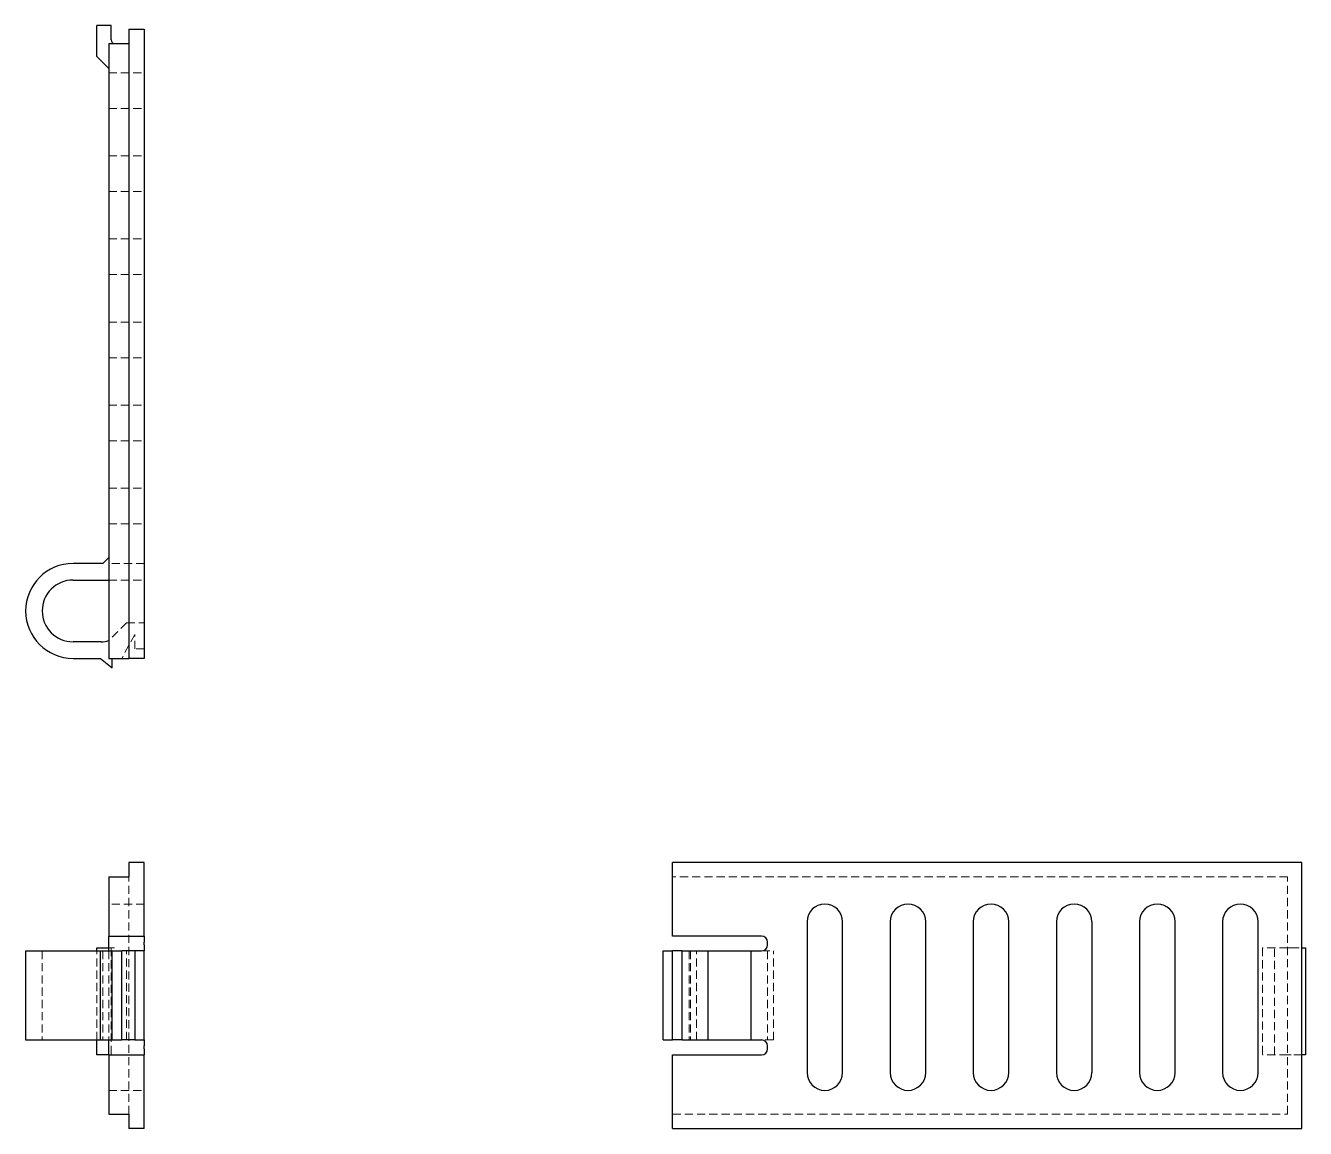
# Model space of a CAD drawing. Header units: millimetres. Extents: x 74 to 273, y 36 to 208.
import ezdxf

# ---------------------------------------------------------------- set-up
doc = ezdxf.new("R2010")
doc.units = ezdxf.units.MM
doc.linetypes.add('HIDDEN', pattern=[1.905, 1.27, -0.635])

msp = doc.modelspace()

# ---------------------------------------------------------------- linework, layer by layer
at = {"color": 7, "linetype": 'Continuous', "lineweight": 25}
for p, q in [((84.85, 203.17), (84.85, 208)), ((87.07, 208), (84.85, 208)), ((87.07, 205.78), (87.07, 208)), ((89.84, 207.45), (89.84, 109.48)), ((89.84, 207.45), (92.24, 207.45)), ((92.24, 207.45), (92.24, 109.48)), ((86.7, 205.23), (89.84, 205.23)), ((86.7, 205.23), (86.7, 109.48)), ((84.85, 203.17), (86.7, 201.32)), ((85.77, 124.27), (81.15, 124.27)), ((86.7, 125.19), (85.77, 124.27)), ((81.15, 121.68), (86.7, 121.68)), ((85.54, 112.07), (81.15, 112.07)), ((81.15, 109.48), (85.4, 109.48)), ((85.4, 109.48), (87.25, 108)), ((86.7, 109.48), (89.84, 109.48)), ((87.25, 108), (87.25, 109.48)), ((92.24, 109.48), (89.84, 109.48)), ((92.24, 77.7), (89.84, 77.7)), ((89.84, 77.7), (89.84, 75.48)), ((92.24, 66.24), (92.24, 77.7)), ((174.48, 66.24), (174.48, 77.7)), ((272.45, 77.7), (174.48, 77.7)), ((272.45, 36.3), (272.45, 77.7)), ((86.7, 75.48), (86.7, 66.24)), ((86.7, 75.48), (89.84, 75.48)), ((195.41, 68.46), (195.41, 44.99)), ((200.96, 44.99), (200.96, 68.46)), ((208.35, 68.46), (208.35, 44.99)), ((213.9, 44.99), (213.9, 68.46)), ((221.29, 68.46), (221.29, 44.99)), ((226.84, 44.99), (226.84, 68.46)), ((234.23, 68.46), (234.23, 44.99)), ((239.78, 44.99), (239.78, 68.46)), ((247.17, 68.46), (247.17, 44.99)), ((252.72, 44.99), (252.72, 68.46)), ((260.11, 68.46), (260.11, 44.99)), ((265.65, 44.99), (265.65, 68.46)), ((86.7, 66.24), (92.24, 66.24)), ((86.7, 65.32), (86.7, 66.24)), ((92.24, 66.24), (92.24, 65.32)), ((188.34, 66.24), (174.48, 66.24)), ((73.76, 63.93), (73.76, 50.07)), ((73.76, 63.93), (81.15, 63.93)), ((81.15, 63.93), (85.4, 63.93)), ((84.85, 63.93), (84.85, 64.39)), ((84.85, 64.39), (86.7, 64.39)), ((85.4, 50.07), (85.4, 63.93)), ((85.4, 63.93), (87.25, 63.93)), ((86.7, 64.86), (86.7, 65.32)), ((86.7, 63.93), (86.7, 64.86)), ((87.25, 50.07), (87.25, 63.93)), ((87.25, 63.93), (88.73, 63.93)), ((88.73, 50.07), (88.73, 63.93)), ((90.76, 63.93), (88.73, 63.93)), ((90.76, 63.93), (90.76, 50.07)), ((92.24, 63.93), (90.76, 63.93)), ((92.24, 64.86), (92.24, 65.32)), ((92.24, 64.86), (92.24, 63.93)), ((92.24, 50.07), (92.24, 63.93)), ((173, 50.07), (173, 63.93)), ((173, 63.93), (174.48, 63.93)), ((174.48, 50.07), (174.48, 63.93)), ((175.96, 63.93), (174.48, 63.93)), ((175.96, 50.07), (175.96, 63.93)), ((175.96, 63.93), (180.02, 63.93)), ((180.02, 50.07), (180.02, 63.93)), ((180.02, 63.93), (186.68, 63.93)), ((186.68, 63.93), (186.68, 50.07)), ((186.68, 63.93), (188.34, 63.93)), ((189.27, 64.86), (189.27, 65.32)), ((272.45, 64.39), (273, 64.39)), ((273, 64.39), (273, 47.76)), ((73.76, 50.07), (81.15, 50.07)), ((81.15, 50.07), (85.4, 50.07)), ((84.85, 47.76), (84.85, 50.07)), ((85.4, 50.07), (87.25, 50.07)), ((86.7, 49.14), (86.7, 50.07)), ((87.25, 50.07), (88.73, 50.07)), ((90.76, 50.07), (88.73, 50.07)), ((90.76, 50.07), (92.24, 50.07)), ((92.24, 50.07), (92.24, 49.14)), ((173, 50.07), (174.48, 50.07)), ((175.96, 50.07), (174.48, 50.07)), ((175.96, 50.07), (180.02, 50.07)), ((180.02, 50.07), (186.68, 50.07)), ((186.68, 50.07), (188.34, 50.07)), ((86.7, 48.68), (86.7, 49.14)), ((86.7, 47.76), (86.7, 48.68)), ((92.24, 48.68), (92.24, 49.14)), ((92.24, 48.68), (92.24, 47.76)), ((189.27, 48.68), (189.27, 49.14)), ((86.7, 47.76), (84.85, 47.76)), ((86.7, 47.76), (86.7, 38.52)), ((86.7, 47.76), (92.24, 47.76)), ((92.24, 36.3), (92.24, 47.76)), ((174.48, 36.3), (174.48, 47.76)), ((174.48, 47.76), (188.34, 47.76)), ((273, 47.76), (272.45, 47.76)), ((86.7, 38.52), (89.84, 38.52)), ((89.84, 38.52), (89.84, 36.3)), ((92.24, 36.3), (89.84, 36.3)), ((174.48, 36.3), (272.45, 36.3))]:
    msp.add_line(p, q, dxfattribs=at)
at = {"color": 7, "linetype": 'HIDDEN', "lineweight": 18}
for p, q in [((86.7, 200.65), (92.24, 200.65)), ((86.7, 195.11), (92.24, 195.11)), ((86.7, 187.72), (92.24, 187.72)), ((86.7, 182.17), (92.24, 182.17)), ((86.7, 174.78), (92.24, 174.78)), ((86.7, 169.23), (92.24, 169.23)), ((86.7, 161.84), (92.24, 161.84)), ((86.7, 156.29), (92.24, 156.29)), ((86.7, 148.9), (92.24, 148.9)), ((86.7, 143.35), (92.24, 143.35)), ((86.7, 135.96), (92.24, 135.96)), ((86.7, 130.41), (92.24, 130.41)), ((92.24, 124.27), (86.7, 124.27)), ((86.7, 121.68), (92.24, 121.68)), ((89.47, 115.02), (86.7, 112.25)), ((89.47, 115.02), (92.24, 115.02)), ((90.76, 113.18), (88.73, 109.48)), ((90.76, 110.96), (90.76, 113.18)), ((92.24, 110.96), (90.76, 110.96)), ((89.84, 38.52), (89.84, 75.48)), ((270.23, 75.48), (174.48, 75.48)), ((270.23, 38.52), (270.23, 75.48)), ((92.24, 71.23), (86.7, 71.23)), ((76.35, 63.93), (76.35, 50.07)), ((84.85, 50.07), (84.85, 63.93)), ((85.77, 63.93), (85.77, 50.07)), ((87.62, 64.39), (86.7, 64.39)), ((86.7, 63.93), (86.7, 50.07)), ((87.07, 64.39), (87.07, 47.76)), ((89.47, 50.07), (89.47, 63.93)), ((177.07, 63.93), (177.07, 50.07)), ((177.25, 63.93), (177.25, 50.07)), ((178.18, 50.07), (178.18, 63.93)), ((188.34, 63.93), (190.19, 63.93)), ((189.27, 63.93), (189.27, 50.07)), ((190.19, 50.07), (190.19, 63.93)), ((270.23, 64.39), (266.32, 64.39)), ((266.32, 64.39), (266.32, 47.76)), ((268.17, 47.76), (268.17, 64.39)), ((270.23, 64.39), (270.78, 64.39)), ((270.78, 64.39), (272.45, 64.39)), ((190.19, 50.07), (188.34, 50.07)), ((270.23, 47.76), (266.32, 47.76)), ((270.78, 47.76), (270.23, 47.76)), ((272.45, 47.76), (270.78, 47.76)), ((86.7, 42.21), (92.24, 42.21)), ((174.48, 38.52), (270.23, 38.52))]:
    msp.add_line(p, q, dxfattribs=at)
at = {"color": 7, "linetype": 'Continuous', "lineweight": 25}
for centre, radius, start, end in [((87.62, 205.78), 0.555, 180, 270), ((81.15, 116.87), 7.39, 90, 270), ((81.15, 116.87), 4.81, 90, 270), ((85.54, 115.76), 3.7, 270, 288.1949), ((198.19, 68.46), 2.77, 0, 180), ((211.13, 68.46), 2.77, 0, 180), ((224.06, 68.46), 2.77, 0, 180), ((237, 68.46), 2.77, 0, 180), ((249.94, 68.46), 2.77, 0, 180), ((262.88, 68.46), 2.77, 0, 180), ((188.34, 65.32), 0.924, 0, 90), ((188.34, 64.86), 0.924, 270, 0), ((188.34, 49.14), 0.924, 0, 90), ((188.34, 48.68), 0.924, 270, 0), ((198.19, 44.99), 2.77, 180, 0), ((211.13, 44.99), 2.77, 180, 0), ((224.06, 44.99), 2.77, 180, 0), ((237, 44.99), 2.77, 180, 0), ((249.94, 44.99), 2.77, 180, 0), ((262.88, 44.99), 2.77, 180, 0)]:
    msp.add_arc(centre, radius, start, end, dxfattribs=at)

doc.saveas('drawing.dxf')
